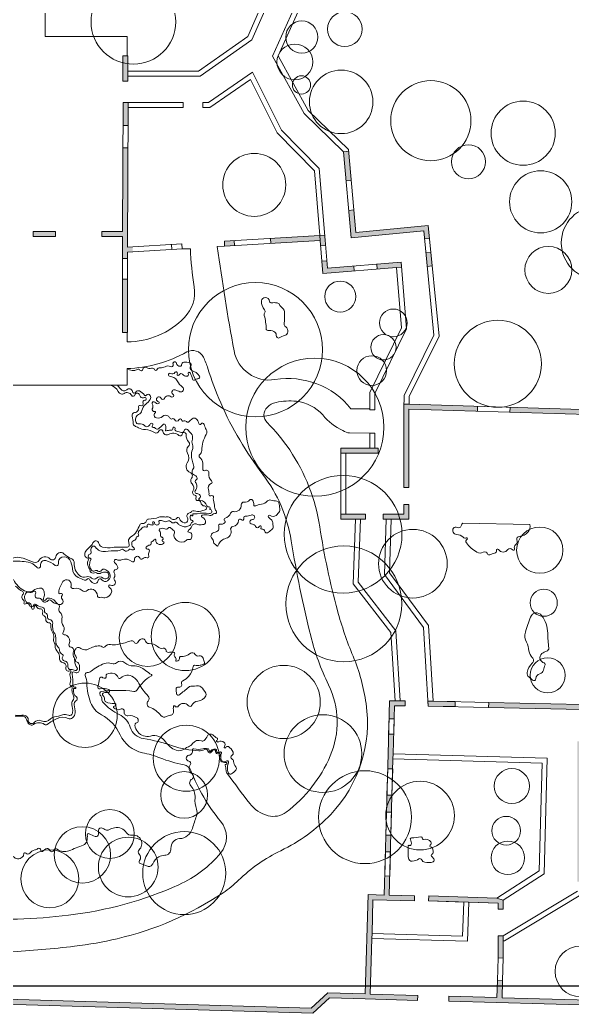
# Model space of a CAD drawing. Header units: millimetres. Extents: x 649586 to 788004, y 156365 to 293101.
# Drawn here: x 688469 to 714818, y 162314 to 209742 of the extents above; entities that cross this region are included whole.
import ezdxf

# ---------------------------------------------------------------- set-up
doc = ezdxf.new("R2010")
doc.units = ezdxf.units.MM
for name, color, linetype in [('archi', 7, 'Continuous'), ('rock', 30, 'Continuous'), ('water', 130, 'Continuous'), ('坐标系', 7, 'Continuous')]:
    doc.layers.add(name, color=color, linetype=linetype)
for name, color, linetype, lineweight in [('archiw', 255, 'Continuous', 0), ('plant', 90, 'Continuous', 0), ('road', 50, 'Continuous', 0)]:
    doc.layers.add(name, color=color, linetype=linetype, lineweight=lineweight)

msp = doc.modelspace()

# ---------------------------------------------------------------- hatches: boundary and pattern name
at = {"layer": 'archiw', "lineweight": 15}
h = msp.add_hatch(color=0, dxfattribs=at)
h.dxf.hatch_style = 1
h.paths.add_polyline_path([(661537, 169234), (661298, 169215), (661383, 168167), (661622, 168187)])
h.paths.add_polyline_path([(661817, 184138), (661577, 184127), (661602, 183578), (661842, 183588)])
h.paths.add_polyline_path([(661769, 185224), (661529, 185213), (661552, 184686), (661792, 184697)])
h.paths.add_polyline_path([(661125, 192974), (661365, 192988), (661314, 193881), (661074, 193868)])
h.paths.add_polyline_path([(661186, 196156), (660946, 196142), (660992, 195335), (661231, 195349)])
h.paths.add_polyline_path([(763625, 292227), (763625, 259422), (762122, 259422), (762122, 259182), (763625, 259182), (763625, 255406), (763865, 255406), (763865, 292227), (763865, 292467), (740086, 292467), (740086, 292227), (740086, 269506), (726598, 269506), (726598, 269035), (724257, 269035), (724257, 284312), (704266, 284312), (704266, 279065), (668998, 279065), (667715, 277743), (665356, 262079), (663663, 258059), (663663, 234492), (660462, 230565), (653640, 230565), (653640, 207333), (657864, 207333), (657864, 201885), (660763, 201885), (660872, 197588), (656789, 197450), (657658, 181179), (660398, 181179), (661138, 171221), (657138, 170775), (657576, 163625), (702454, 162314), (703246, 163037), (704943, 162990), (707445, 162920), (707452, 163160), (705189, 163223), (705263, 165876), (705270, 166116), (705315, 167725), (707292, 167670), (707298, 167909), (706089, 167943), (706115, 168857), (705875, 168863), (705849, 167950), (705081, 167971), (704949, 163230), (703156, 163280), (702364, 162556), (661981, 163737), (661886, 164916), (661646, 164897), (661739, 163744), (657802, 163859), (657629, 166687), (660311, 166936), (660288, 167175), (657614, 166927), (657391, 170562), (661156, 170981), (661240, 169934), (661479, 169953), (661394, 171008), (660639, 181179), (661950, 181179), (661931, 181589), (661692, 181578), (661699, 181419), (660621, 181419), (657886, 181419), (657669, 185465), (659444, 185526), (659664, 182433), (661649, 182522), (661660, 182289), (661899, 182300), (661870, 182963), (661630, 182953), (661639, 182762), (659887, 182684), (659667, 185773), (657657, 185705), (657580, 187139), (661433, 187344), (661446, 187062), (661686, 187072), (661662, 187597), (657567, 187378), (657431, 189926), (661524, 190161), (661424, 191931), (661185, 191918), (661271, 190387), (657419, 190166), (657042, 197218), (660878, 197348), (660894, 197064), (661133, 197077), (661118, 197356), (660997, 202125), (658104, 202125), (658104, 207573), (653880, 207573), (653880, 230325), (660576, 230325), (663903, 234407), (663903, 258011), (665589, 262013), (667941, 277631), (669100, 278825), (704266, 278825), (704266, 254756), (702638, 254756), (702638, 254516), (702638, 253640), (702878, 253640), (702878, 254516), (704266, 254516), (704266, 251633), (704506, 251633), (704506, 265403), (724017, 265403), (724017, 251681), (724257, 251681), (724257, 252385), (725370, 252385), (725370, 252625), (724257, 252625), (724257, 265883), (724017, 265883), (724017, 265643), (704506, 265643), (704506, 278825), (704506, 284072), (724017, 284072), (724017, 268795), (724017, 267474), (724257, 267474), (724257, 268181), (724497, 268181), (724497, 268795), (726598, 268795), (726598, 252382), (727078, 252382), (727078, 252622), (726838, 252622), (726838, 269266), (740086, 269266), (740086, 255406), (740326, 255406), (740326, 292227)])
h = msp.add_hatch(color=0, dxfattribs=at)
h.dxf.hatch_style = 1
h.paths.add_polyline_path([(693615, 208024), (693375, 208024), (693375, 206819), (693615, 206819), (693615, 207059), (693615, 207299)])
h = msp.add_hatch(color=0, dxfattribs=at)
h.dxf.hatch_style = 1
h.paths.add_polyline_path([(693630, 205792), (693391, 205792), (693386, 204695), (693626, 204694), (693630, 205552)])
h.paths.add_polyline_path([(693600, 197353), (693360, 197353), (693360, 195061), (693360, 194821), (693600, 194821)])
h.paths.add_polyline_path([(693861, 198670), (693846, 198910), (693600, 198895), (693621, 203635), (693381, 203636), (693363, 199635), (692378, 199635), (692378, 199395), (693362, 199395), (693359, 198640), (693360, 198640), (693360, 198344), (693600, 198344), (693600, 198654)])
h = msp.add_hatch(color=0, dxfattribs=at)
h.dxf.hatch_style = 1
h.paths.add_polyline_path([(704157, 203468), (703918, 203448), (704039, 202052), (704278, 202073)])
h = msp.add_hatch(color=0, dxfattribs=at)
h.dxf.hatch_style = 1
h.paths.add_polyline_path([(707955, 199930), (704494, 199593), (704401, 200664), (704162, 200643), (704276, 199330), (707739, 199668), (707777, 199280), (708016, 199304)])
h = msp.add_hatch(color=0, dxfattribs=at)
h.dxf.hatch_style = 1
h.paths.add_polyline_path([(684814, 199635), (683755, 199635), (683755, 199395), (684814, 199395)])
h.paths.add_polyline_path([(690170, 199635), (689111, 199635), (689111, 199395), (690170, 199395)])
h = msp.add_hatch(color=0, dxfattribs=at)
h.dxf.hatch_style = 1
h.paths.add_polyline_path([(698696, 199203), (698225, 199175), (698239, 198935), (698711, 198964)])
h.paths.add_polyline_path([(702777, 199451), (700434, 199309), (700448, 199069), (702796, 199211)])
h = msp.add_hatch(color=0, dxfattribs=at)
h.dxf.hatch_style = 1
h.paths.add_polyline_path([(702777, 199451), (702796, 199211), (702818, 198945), (703057, 198965), (703036, 199226), (703016, 199465)])
h.paths.add_polyline_path([(704402, 197989), (703146, 197885), (703117, 198241), (702877, 198221), (702926, 197627), (704422, 197749)])
h.paths.add_polyline_path([(706660, 198174), (705498, 198078), (705518, 197839), (706440, 197915), (706679, 197935)])
h = msp.add_hatch(color=0, dxfattribs=at)
h.dxf.hatch_style = 1
h.paths.add_polyline_path([(708081, 198639), (707842, 198616), (707905, 197969), (708144, 197992)])
h = msp.add_hatch(color=0, dxfattribs=at)
h.dxf.hatch_style = 1
h.paths.add_polyline_path([(710304, 191289), (707036, 191385), (706796, 191392), (706789, 191152), (706789, 187411), (707029, 187411), (707035, 191145), (710297, 191049)])
h.paths.add_polyline_path([(715796, 191128), (711860, 191243), (711853, 191004), (715556, 190895), (715556, 190285), (715556, 187158), (715796, 187158), (715796, 190285), (716278, 190285), (716278, 190525), (715796, 190525)])
h = msp.add_hatch(color=0, dxfattribs=at)
h.dxf.hatch_style = 1
h.paths.add_polyline_path([(705565, 189286), (705404, 189286), (705164, 189286), (704021, 189286), (703781, 189286), (703781, 189046), (704021, 189046), (705565, 189046)])
h = msp.add_hatch(color=0, dxfattribs=at)
h.dxf.hatch_style = 1
h.paths.add_polyline_path([(704957, 186138), (704021, 186138), (703781, 186138), (703781, 185898), (704477, 185898), (704717, 185898), (704957, 185898)])
h.paths.add_polyline_path([(707029, 186607), (706789, 186607), (706789, 186138), (705795, 186138), (705795, 185898), (705945, 185898), (706185, 185898), (707029, 185898)])
h = msp.add_hatch(color=0, dxfattribs=at)
h.dxf.hatch_style = 1
h.paths.add_polyline_path([(715720, 185896), (717913, 185852), (717886, 184645), (718124, 184640), (718161, 186333), (717924, 186333), (717918, 186093), (715725, 186141), (715730, 186381), (715490, 186386), (715285, 177056), (710838, 177154), (710833, 176914), (715280, 176816), (715268, 176315), (715508, 176310)])
h = msp.add_hatch(color=0, dxfattribs=at)
h.dxf.hatch_style = 1
h.paths.add_polyline_path([(706855, 177226), (706616, 177226), (706376, 177226), (706108, 177226), (706084, 176370), (706324, 176363), (706341, 176986), (706855, 176986)])
h = msp.add_hatch(color=0, dxfattribs=at)
h.dxf.hatch_style = 1
h.paths.add_polyline_path([(709243, 177189), (708181, 177212), (707940, 177210), (707954, 176977), (709243, 176949)])
h = msp.add_hatch(color=0, dxfattribs=at)
h.dxf.hatch_style = 1
h.paths.add_polyline_path([(706277, 174691), (706304, 175632), (706064, 175638), (706038, 174698), (706018, 173981), (706257, 173974), (706271, 174451)])
h = msp.add_hatch(color=0, dxfattribs=at)
h.dxf.hatch_style = 1
h.paths.add_polyline_path([(729233, 169779), (728490, 169779), (728490, 169539), (728490, 167896), (730550, 167896), (730166, 167001), (730166, 166104), (729684, 165141), (729590, 163945), (729072, 163006), (729072, 162757), (718283, 162863), (716604, 168586), (717707, 168586), (717707, 174149), (716680, 174149), (716440, 174149), (716440, 173909), (717467, 173909), (717467, 168826), (715307, 168826), (715307, 175297), (715067, 175297), (715067, 168826), (715067, 168586), (715307, 168586), (716353, 168586), (718032, 162865), (711474, 163048), (711497, 163862), (711497, 163862), (711257, 163869), (711234, 163055), (708939, 163119), (708933, 162879), (718032, 162625), (729312, 162515), (739107, 162397), (739300, 162631), (729310, 162755), (729312, 162944), (729825, 163875), (729920, 165076), (730406, 166047), (730406, 166951), (730811, 167896), (731188, 167896), (731188, 168136), (728730, 168136), (728730, 169539), (729233, 169539)])
h = msp.add_hatch(color=0, dxfattribs=at)
h.dxf.hatch_style = 1
h.paths.add_polyline_path([(706222, 172714), (705982, 172721), (705960, 171915), (706200, 171908)])
h = msp.add_hatch(color=0, dxfattribs=at)
h.dxf.hatch_style = 1
h.paths.add_polyline_path([(706169, 170805), (705929, 170811), (705907, 170019), (706147, 170012)])
h = msp.add_hatch(color=0, dxfattribs=at)
h.dxf.hatch_style = 1
h.paths.add_polyline_path([(711536, 167713), (711229, 167800), (707980, 167909), (707972, 167670), (709888, 167605), (709888, 167605), (711296, 167557), (711296, 167275), (711536, 167275)])
h = msp.add_hatch(color=0, dxfattribs=at)
h.dxf.hatch_style = 1
h.paths.add_polyline_path([(711527, 165758), (711527, 165998), (711287, 165998), (711287, 164947), (711527, 164941), (711527, 164947)])

# ---------------------------------------------------------------- linework, layer by layer
at = {"layer": 'archi', "lineweight": 15}
msp.add_line((696258, 205792), (696258, 205552), dxfattribs=at)
for points in [[(700754, 211574), (699534, 208784), (697067, 207059), (693615, 207059), (693615, 206819), (693375, 206819), (693375, 208024), (693615, 208024), (693615, 207299), (696991, 207299), (699341, 208942), (700526, 211653)], [(715556, 190895), (707035, 191145), (707029, 187411), (706789, 187411), (706789, 191152), (706808, 191811), (708225, 194686), (707739, 199668), (704276, 199330), (703918, 203448), (702038, 205269), (700523, 208010), (701952, 211200)], [(702178, 211116), (700791, 208021), (702231, 205416), (704149, 203558), (704494, 199593), (707955, 199930), (708470, 194641), (707046, 191751), (707036, 191385), (715796, 191128), (715796, 190525), (718202, 190525), (718202, 189464), (729069, 189262), (729124, 192176), (737846, 192014), (737846, 191583), (738895, 191583), (738895, 201329), (736208, 203257), (736530, 207946), (738889, 207786), (738889, 210443)], [(693375, 207299), (693375, 206819)], [(696258, 205552), (693630, 205552), (693600, 198895), (696191, 199052), (696206, 198812), (693600, 198654), (693600, 194821), (693360, 194821), (693360, 195061), (693360, 198640), (693359, 198640), (693362, 199395), (692378, 199395), (692378, 199635), (693363, 199635), (693363, 199635), (693391, 205792), (696258, 205792)], [(689111, 199635), (690170, 199635), (690170, 199395), (689111, 199395), (689111, 199635)], [(657576, 163625), (702454, 162314), (703246, 163037), (704943, 162990), (707445, 162920), (707452, 163160), (705189, 163223), (705263, 165876), (709826, 165748), (709888, 167605), (711296, 167557), (711296, 167275), (711536, 167275), (711536, 167713), (713478, 168970), (713632, 174486), (706277, 174691), (706341, 176986), (706855, 176986), (706855, 177226), (706616, 177226), (706411, 180571), (704615, 182887), (704717, 185898), (704957, 185898), (704957, 186138), (704021, 186138), (704021, 189046), (705565, 189046), (705565, 189286), (705404, 189286), (705404, 190014), (705164, 190014), (705164, 189286), (704021, 189286), (703781, 189286), (703781, 186138), (703781, 185898), (704477, 185898), (704372, 182808), (706176, 180482), (706376, 177226), (706108, 177226), (706038, 174698), (705849, 167950), (705081, 167971), (704949, 163230), (703156, 163280), (702364, 162556), (661981, 163737)], [(715285, 177056), (710838, 177154), (708181, 177212), (707965, 180821), (706101, 183334), (706185, 185898), (707029, 185898), (707029, 186607), (706789, 186607), (706789, 186138), (705795, 186138), (705795, 185898), (705945, 185898), (705859, 183258), (707730, 180735), (707954, 176977), (710833, 176914), (715280, 176816)], [(715067, 168140), (711527, 165998), (711287, 165998), (711287, 164947), (711257, 163869), (711234, 163055), (708939, 163119), (708933, 162879), (718032, 162625)]]:
    msp.add_lwpolyline(points, dxfattribs=at)
for points in [[(697203, 205792), (697203, 205552), (697536, 205552), (699470, 206890), (700747, 204341), (702522, 202531), (702777, 199451), (698225, 199175), (698239, 198935), (702796, 199211), (702926, 197627), (706440, 197915), (706676, 195038), (705164, 191956), (705164, 191125), (705404, 191125), (705404, 191900), (706921, 194992), (706660, 198174), (703146, 197885), (703036, 199226), (703036, 199226), (702754, 202637), (700945, 204482), (699561, 207244), (697461, 205792), (697443, 205792)], [(705270, 166116), (705315, 167725), (707292, 167670), (707298, 167909), (706089, 167943), (706271, 174451), (713385, 174253), (713242, 169103), (711229, 167800), (707980, 167909), (707972, 167670), (709648, 167613), (709594, 165995)], [(711527, 164947), (711527, 165758), (711594, 165758), (715307, 168005), (715307, 168586), (716353, 168586), (718032, 162865), (711474, 163048), (711497, 163862)]]:
    msp.add_lwpolyline(points, close=True, dxfattribs=at)
at = {"layer": 'archiw', "lineweight": 15}
for p, q in [((693615, 207299), (693615, 207059)), ((693630, 205552), (693630, 205792)), ((693386, 204695), (693626, 204694)), ((693381, 203636), (693621, 203635)), ((703918, 203448), (704157, 203468)), ((704039, 202052), (704278, 202073)), ((704162, 200643), (704401, 200664)), ((698696, 199203), (698711, 198964)), ((700434, 199309), (700448, 199069)), ((702777, 199451), (703016, 199465)), ((702777, 199451), (702796, 199211)), ((707777, 199280), (708016, 199304)), ((695708, 199022), (695722, 198783)), ((702818, 198945), (703057, 198965)), ((693360, 198344), (693600, 198344)), ((707842, 198616), (708081, 198639)), ((702877, 198221), (703117, 198241)), ((704402, 197989), (704422, 197749)), ((705498, 198078), (705518, 197839)), ((706440, 197915), (706679, 197935)), ((707905, 197969), (708144, 197992)), ((693360, 197353), (693600, 197353)), ((707036, 191385), (706796, 191392)), ((710304, 191289), (710297, 191049)), ((711860, 191243), (711853, 191004)), ((705164, 189286), (705404, 189286)), ((705404, 189286), (705164, 189286)), ((704021, 189046), (703781, 189046)), ((703781, 188375), (703781, 188375)), ((704021, 186138), (703781, 186138)), ((704477, 185898), (704717, 185898)), ((705945, 185898), (706185, 185898)), ((706271, 174451), (706277, 174691)), ((705270, 166116), (705263, 165876)), ((711527, 165758), (711527, 165998)), ((711287, 164947), (711527, 164941)), ((711257, 163869), (711497, 163862))]:
    msp.add_line(p, q, dxfattribs=at)
for points in [[(706376, 177226), (706616, 177226)], [(708181, 177212), (709243, 177189), (709243, 176949), (707954, 176977), (707940, 177210), (708181, 177212)], [(710838, 177154), (710833, 176914)], [(706084, 176370), (706324, 176363), (706304, 175632), (706064, 175638), (706084, 176370)], [(705982, 172721), (706222, 172714), (706257, 173974), (706018, 173981), (705982, 172721)], [(705929, 170811), (705960, 171915), (706200, 171908), (706169, 170805)], [(705929, 170811), (706169, 170805)], [(705907, 170019), (706147, 170012), (706115, 168857), (705875, 168863), (705907, 170019)], [(707972, 167670), (711296, 167557), (711296, 167275), (711536, 167275), (711536, 167713), (711229, 167800), (707980, 167909)]]:
    msp.add_lwpolyline(points, dxfattribs=at)
at = {"layer": 'plant', "lineweight": 15}
for centre, radius in [((693884, 209645), 2019), ((703969, 209299), 828), ((701921, 208923), 768), ((701591, 207732), 856), ((703799, 205825), 1517), ((701906, 206636), 436), ((708077, 204929), 1915), ((712482, 204331), 1532), ((709873, 202968), 814), ((699654, 201861), 1503), ((713319, 201054), 1484), ((716048, 199093), 1747), ((713684, 197805), 1122), ((699710, 193993), 3203), ((703752, 196529), 739), ((706290, 195273), 661), ((711273, 193320), 2077), ((705816, 194106), 605), ((702539, 190291), 3294), ((705256, 192996), 709), ((703891, 185182), 2809), ((713275, 184420), 1105), ((707219, 183773), 1638), ((703924, 181856), 2763), ((713465, 181908), 647), ((696365, 180297), 1625), ((694572, 180236), 1364), ((713656, 178444), 838), ((701056, 177172), 1748), ((691581, 176536), 1535), ((702927, 174706), 1855), ((696411, 174483), 1577), ((696306, 172732), 1116), ((704934, 171670), 2218), ((711942, 173154), 838), ((707562, 171746), 1638), ((692764, 170868), 1166), ((711675, 171023), 686), ((691452, 169872), 1345), ((696312, 168998), 1981), ((693639, 169289), 1424), ((711751, 169729), 800), ((689897, 168731), 1385), ((715218, 164306), 1211)]:
    msp.add_circle(centre, radius, dxfattribs=at)
at = {"layer": 'road', "lineweight": 15}
for points in [[(696486, 223872, 0.246991), (687605, 213530), (689677, 213530), (689677, 208947), (693586, 208947), (693586, 208024)], [(696206, 198812), (696607, 198812, 0.030443), (696788, 196995, -0.236975), (696326, 195529, -0.201664), (693583, 194362), (693583, 194821)], [(698239, 198935), (697889, 198914, 0.012063), (698691, 193935, 0.407923), (700639, 192566, -0.271253), (704267, 191170), (705164, 191170)], [(685921, 166821, 0.04125), (690790, 166989, 0.076392), (696059, 168445, 0.114263), (698047, 169955, 0.361478), (698047, 171476, -0.08247), (696633, 173893, 0.259868), (696303, 174170, -0.045081), (695146, 174502, 0.040343), (694315, 174749, -0.23908), (693255, 175602, 0.164774), (692357, 176565, -0.18041), (691843, 177150, -0.084969), (691665, 178058, 0.085002), (691592, 178432, -0.522986), (691687, 178571, 0.170961), (691870, 178637, -0.078993), (692501, 179004, -0.186447), (692853, 179004, 0.281084), (693087, 179046, -0.380628), (693482, 179046, 0.18704), (693894, 178892, -0.186079), (694468, 178679, 0.051871), (694749, 178478, -0.582174), (694749, 178423, 0.13341), (694071, 177750, -0.306603), (693909, 177672, 0.071687), (692373, 177672, 0.574527), (692305, 177504, -0.159537), (692379, 177296, 0.182328), (692439, 177148, 0.091138), (693212, 176570, -0.201729), (693734, 175965, 0.280298), (694366, 175422, -0.040012), (695750, 175078, 0.0678), (697002, 174840, 0.137939), (697289, 174904, -0.539342), (697442, 174822, 0.725255), (697606, 174784, -0.074082), (697677, 174869, -0.67366), (697809, 174805, 0.593397), (697955, 174711, -0.765546), (698028, 174635, 0.581447), (698226, 174283, 0.012081), (698298, 174284, -1.044564), (698298, 174193, 0.507528), (698263, 174149, -0.043725), (698307, 173903, 0.138196), (698369, 173740, 0.004367), (699437, 172328, 0.164465), (700314, 171742, 0.231358), (701174, 171909, 0.13065), (703277, 174596, 0.217402), (703196, 177986, -0.051947), (702345, 180330, -0.021579), (701419, 184868, 0.123915), (700066, 188028, -0.060212), (698053, 191455, -0.026482), (697439, 193097, 0.038121), (697223, 193637, 0.428579), (696434, 193884, -0.11724), (693583, 193088), (693583, 192299), (680392, 192299)], [(687944, 165233, 0.015775), (691081, 165510, 0.027374), (693112, 165867, 0.090309), (698162, 168057, 0.046407), (698904, 168659, -0.08196), (700918, 170070, 0.090963), (703304, 171806, 0.229946), (704989, 177099, 0.062474), (704368, 179357, -0.032142), (703625, 181532, -0.028088), (702777, 185538, 0.110403), (701346, 189203, 0.049282), (700262, 190513, -0.416478), (700262, 191240, -0.142566), (700692, 191475, -0.080738), (701662, 191527, -0.18719), (702918, 190877, 0.113153), (703882, 190129, 0.118458), (704197, 190016), (705164, 190014)], [(688697, 182227, 0.176823), (688767, 181959, 0.257236), (688860, 181912, -0.388496), (689009, 181787, 0.878849), (689128, 181787, -0.590614), (689237, 181830, 0.135266), (689539, 181694, -0.466602), (689645, 181518, 0.382204), (689682, 181432, -0.338876), (689784, 181233, 0.445831), (689881, 181109, -0.420044), (690034, 180930, 0.044738), (690034, 180691, 0.145699), (690136, 180434, -0.137409), (690170, 180354, -0.045141), (690177, 180134, 0.195587), (690294, 179791, -0.146946), (690367, 179627, 0.260917), (690504, 179444, -0.507106), (690525, 179348, 0.61056), (690612, 179123, -0.458613), (690756, 178916, 0.500663), (690916, 178715, -0.104999), (691104, 178682, 0.745734), (691198, 178799, -0.13844), (691087, 179120, 0.091158), (691034, 179341, -0.205886), (691030, 179585, 0.506661), (690906, 179789, -0.537725), (690819, 179950, 0.401093), (690709, 180345, 0.119677), (690575, 180385, -0.618461), (690528, 180495, 0.337936), (690543, 180794, -0.210404), (690479, 181138, 0.266523), (690382, 181459, -0.33542), (690348, 181665, 0.543464), (690237, 181862, -0.218515), (689974, 182003, 0.490071), (689797, 182005, -0.575335), (689516, 182045, 0.378854), (689354, 182126, -0.722243), (689219, 182332, 0.891344), (689104, 182447, -0.263929), (688888, 182413, 0.45383), (688743, 182336, -0.085163), (688697, 182227, 1.24231)]]:
    msp.add_lwpolyline(points, format="xyb", dxfattribs=at)
at = {"layer": 'rock', "lineweight": 15}
for points in [[(699999, 196319, 0.202459), (700141, 195901, -0.338438), (700151, 195767, 0.218513), (700129, 195622, -0.070959), (700219, 194988, 0.427047), (700296, 194914, -0.109287), (700593, 194861, -0.320726), (700696, 194697, 0.287921), (700773, 194555, 0.262248), (700839, 194555, -0.053781), (701114, 194674, 0.281846), (701260, 194839, 0.297888), (701155, 195083, -0.331246), (701081, 195289, 0.104518), (701097, 195471, -0.060704), (701097, 195720, 0.278657), (700969, 196006, -0.137623), (700856, 196142, 0.260084), (700739, 196230, 0.067235), (700466, 196230, -0.438352), (700387, 196296, 0.403858), (700182, 196487, 0.378798), (699999, 196319, 0.859093)], [(688107, 183891, -0.053527), (688865, 183844, -0.181525), (689274, 183606, 0.777701), (689457, 183691, -0.555225), (689708, 183921, -0.106065), (690152, 183689, 0.713502), (690309, 183785, -0.373426), (690473, 184085, -0.358682), (690848, 183955, -0.124369), (690978, 183539, 0.271335), (691258, 183116, 0.020244), (691552, 182987, 0.391305), (691674, 183034, -0.624605), (691784, 183034, 0.185098), (691989, 182843, 0.194666), (692105, 182843, 0.266055), (692200, 182964, -0.681831), (692385, 183007, 0.403407), (692651, 182952, 0.253323), (692781, 183184, 0.167024), (692724, 183357, 0.159017), (692501, 183512, 0.355801), (692371, 183458, -0.470887), (692194, 183423, 0.318929), (692045, 183433, -0.37984), (691894, 183460, -0.211777), (691802, 183818, -0.098838), (691860, 183972, 0.598973), (691827, 184031, -0.594798), (691739, 184182, -0.202861), (691802, 184227, 0.43293), (691866, 184335, -0.21755), (691899, 184570, -0.546349), (692072, 184570, 0.152183), (692291, 184386, 0.140927), (692555, 184355, -0.050313), (693081, 184389, 0.146091), (693310, 184448, -0.358488), (693421, 184432, 0.290329), (693608, 184381, 0.22521), (693670, 184437, -0.418663), (693737, 184465, 0.118312), (693897, 184438, 0.687333), (693919, 184508, -0.236494), (693805, 184750, -0.332018), (693902, 184875, 0.326092), (694022, 185024, -0.399537), (694062, 185063, 0.546047), (694133, 185174, -0.31474), (694163, 185343, -0.000097), (694305, 185485, -0.31413), (694503, 185520, 0.718624), (694550, 185569, -0.716598), (694634, 185659, 0.087105), (694781, 185621, 0.69564), (694817, 185697, -1.489918), (694896, 185730, 1.261765), (695106, 185780, -0.500661), (695130, 185829, -0.161539), (695322, 185802, 0.235255), (695505, 185802, -0.359797), (695704, 185755, 0.396148), (695836, 185733, -0.409086), (695994, 185703, 0.125241), (696098, 185613, 0.042676), (696262, 185547, 0.148559), (696443, 185547, 0.087693), (696610, 185632, 0.235213), (696640, 185692, -0.388091), (696700, 185758, 0.915565), (696700, 185834, -0.269358), (696607, 185900, -0.218503), (696607, 186078, -0.641359), (696667, 186078, 1.053387), (696724, 186108, -0.644701), (696763, 186162, 0.093043), (696921, 186162, -0.087673), (697513, 186169, 0.914189), (697563, 186358, -0.471168), (697543, 186412, 0.720234), (697472, 186494, -0.463579), (697386, 186539, 0.346289), (697074, 186789, -0.728752), (697039, 186905, 0.520071), (697039, 187071, 0.119338), (696884, 187131, -0.561745), (696833, 187249, 0.142961), (696913, 187484, 0.200983), (696852, 187650, -0.493934), (696872, 187763, 0.387573), (696919, 187893, 0.211754), (696800, 188006, -0.554447), (696736, 188299, 0.255029), (696772, 188416, 0.037657), (696704, 188654, -0.080425), (696655, 188910, -0.087365), (696700, 189220, 0.160514), (696700, 189458, -0.160514), (696700, 189714, 0.270539), (696641, 189988, 0.007875), (696464, 190177, 0.647549), (696309, 190121, -0.49901), (696182, 190039, 0.054433), (695945, 190098, -0.494046), (695874, 190222, 1.234131), (695773, 190242, -0.432946), (695674, 190146, 0.084138), (695443, 190118, -0.631691), (695417, 190146, 0.199401), (695417, 190386, 0.527607), (695296, 190411, -0.016876), (695076, 190214, -0.449602), (694943, 190233, 0.294276), (694836, 190281, -0.728241), (694791, 190372, 1.260176), (694683, 190440, -0.215039), (694575, 190327, -0.32239), (694411, 190366, 0.268954), (694159, 190454, -0.405336), (693995, 190562, -0.110913), (693995, 190734, -0.248318), (694137, 190901, 0.263212), (694290, 191090, -0.190104), (694465, 191381, 0.089381), (694683, 191621, 0.287488), (694683, 191811, 0.533236), (694503, 191816, -0.513393), (694411, 191816, 0.118347), (694174, 192022, 0.417396), (694004, 191967, -0.732866), (693835, 191994, 0.622916), (693566, 192081, -0.424479), (693314, 192081, 0.002412), (693141, 192259, -0.661015), (693157, 192299), (693583, 192299), (693583, 193088, 0.30231), (694069, 193048, -0.37863), (694198, 193019, 0.674807), (694336, 193054, -0.546895), (694518, 193137, 0.213661), (694748, 193103, -0.362543), (694895, 193036, 0.626264), (695002, 193036, -0.308342), (695157, 193126, 0.149661), (695402, 193180, -0.256634), (695652, 193184, 0.694653), (695776, 193295, -1.104228), (695943, 193341, 0.37359), (696118, 193198, 0.41467), (696187, 193272, -0.387056), (696294, 193396, -0.119885), (696580, 193364, -0.529971), (696617, 193216, 0.536528), (696672, 193004, -0.15548), (697032, 192736, -0.622439), (696958, 192598, 0.200252), (696825, 192547, -0.566215), (696709, 192580, 0.044935), (696594, 192889, 1.037712), (696506, 192842, -0.594794), (696432, 192723, -0.202546), (696234, 192819, 0.561573), (696072, 192792, -1.068685), (695975, 192838, 1.000338), (695860, 192902, -0.439015), (695666, 192856, 1.247299), (695615, 192727, -0.079757), (695813, 192663, -0.149723), (695980, 192501, 0.100341), (696234, 192201, -0.863325), (696109, 191984, 0.006195), (695878, 192072, 0.337642), (695744, 192030, 0.425598), (695775, 191867, -1.053689), (695689, 191749, 0.513972), (695366, 191661, -0.694752), (695213, 191661, 1.735095), (695084, 191504, -0.847982), (695084, 191417, -0.269048), (694913, 191481, 0.861087), (694788, 191408, -0.195247), (694788, 191163, 0.63376), (694895, 191048, -0.831955), (694932, 190978, 0.345227), (694891, 190809, 0.234227), (694988, 190731, 0.242651), (695280, 190807, -0.323276), (695529, 190833, -0.160705), (695619, 190733, 0.429537), (695735, 190691, -0.451783), (695857, 190641, 0.708662), (696052, 190641, -0.862043), (696203, 190612, 0.58895), (696255, 190580, -0.34008), (696420, 190557, 0.419828), (696545, 190557, -0.025785), (696690, 190691, -0.360414), (696876, 190691, -0.169772), (697012, 190464, 0.680368), (697114, 190447, -0.658171), (697259, 190427, 0.064635), (697363, 190177, -0.26912), (697363, 189951, 0.127145), (697146, 189176, -0.220579), (697053, 188986, 0.475879), (697053, 188851, -0.201244), (697198, 188581, -0.047017), (697198, 188292, 0.604321), (697305, 188222, -0.635296), (697486, 188092, 0.264383), (697612, 187729, -0.538563), (697594, 187601, 0.376706), (697468, 187307, -0.113939), (697489, 187072, 0.672055), (697580, 187019, -0.730385), (697704, 186934, 0.148495), (697704, 186801, -0.064876), (697757, 186484, 0.183921), (697836, 186296, -0.718383), (697770, 186169, 0.25652), (697655, 186127, -0.307997), (697492, 186086, 0.176021), (697167, 186086, 0.70065), (697167, 185989, -0.346167), (697327, 185732, -0.350956), (697241, 185646, 0.007505), (697112, 185630, -0.155738), (696917, 185663, 0.465433), (696666, 185559, -0.192916), (696514, 185374, 0.750188), (696536, 185277, -0.320994), (696670, 185167, -0.214663), (696636, 184959, -0.325785), (696547, 184926, 0.271909), (696400, 184887, -0.390495), (695984, 184868, -0.05981), (695852, 185008, -0.275025), (695835, 185192, 0.350446), (695790, 185380, 0.005121), (695638, 185496, 0.449676), (695537, 185475, -0.408282), (695388, 185433, 0.256635), (695149, 185433, 0.472552), (695131, 185338, -0.226331), (695182, 185142, 0.411772), (695254, 185034, -0.681342), (695274, 184915, 0.764602), (695301, 184823, -0.782153), (695325, 184734, -0.161663), (695117, 184695, -0.197126), (694988, 184769, -0.209617), (694959, 184891, 0.813498), (694878, 184922, -0.137731), (694777, 184834, 0.336327), (694728, 184741, -0.414001), (694674, 184664, 0.164976), (694498, 184569, 0.72696), (694552, 184472, -0.65791), (694645, 184337, 0.231264), (694624, 184139, -0.623951), (694546, 184058, 0.275381), (694324, 184007, -0.571461), (694186, 184046, 0.452715), (694036, 184121, 0.342999), (693934, 183944, -0.710843), (693805, 183878, 0.292208), (693348, 183968, -0.188799), (693075, 183967, 0.818375), (692989, 183833, -0.103721), (693138, 183611, -0.530153), (693061, 183496, 0.596779), (692974, 183332, -0.303268), (692974, 183111, 0.356764), (692986, 182986, -0.895002), (692799, 182753, 1.006082), (692732, 182647, -0.171808), (692841, 182511, -0.168976), (692841, 182414, -0.189306), (692642, 182181, -0.206807), (692415, 182163, 0.165533), (692279, 182163, -0.504667), (692170, 182239, 0.281856), (691976, 182535, 0.305843), (691686, 182491, -0.390594), (691438, 182491, 0.258366), (691041, 182588, -0.592539), (690910, 182724, 0.850605), (690522, 182917, 0.12828), (690323, 182404, 0.620663), (690405, 182350, -0.891624), (690483, 182249, 0.425692), (690483, 182084, -0.463389), (690468, 181852, -0.342251), (690268, 181856, -0.055364), (690132, 181994, 0.189724), (689889, 182135, 0.2988), (689709, 182052, -0.968602), (689592, 182120, 0.131277), (689641, 182326, 0.134589), (689579, 182534, 0.308968), (689403, 182610, 0.090163), (689119, 182500, -0.24795), (688692, 182473, -4.654515)], [(697928, 184657, -0.243615), (698308, 184988, 0.436906), (698531, 185387, -0.473637), (698636, 185551, 0.367204), (698905, 185839, -0.697795), (699029, 185879, 0.822131), (699161, 185944, -0.538493), (699252, 186049, 0.158196), (699508, 186095, -1.282281), (699561, 185885, 1.000969), (699561, 185656, -0.303127), (699718, 185551, 0.666897), (699888, 185551, -1.170596), (699974, 185499, 0.689913), (700013, 185427, -0.423029), (700164, 185309, 0.554101), (700280, 185252, 0.012995), (700481, 185386, 0.266816), (700551, 185534, -0.00002), (700533, 185740, 0.211604), (700458, 185877, -0.061059), (700332, 186001, -0.88012), (700409, 186080, 0.332501), (700690, 186080, 0.112647), (700850, 186268, 0.156506), (700875, 186411, 0.023736), (700823, 186683, 0.322764), (700730, 186763, -0.046825), (700445, 186815, 0.290031), (700290, 186768, -0.189851), (699993, 186613, 0.085412), (699700, 186530, -0.573929), (699628, 186579, 0.176063), (699561, 186812, 0.508483), (699423, 186812, -0.287857), (699165, 186709, 0.491619), (699033, 186590, -0.501006), (698660, 186264, 0.375747), (698526, 186189, -0.246544), (698265, 185949, 0.61646), (698239, 185825, -0.482641), (698239, 185719, -0.198145), (698036, 185660, 0.553982), (697957, 185561, -0.477686), (697787, 185283, 0.302184), (697592, 185113, 0.286771), (697629, 184989, -0.227626), (697712, 184794, 0.294362), (697756, 184719, -0.134159), (697846, 184637, 0.71306), (697928, 184657, -0.551044)], [(709599, 185713), (712804, 185643, -0.237116), (712717, 185288, -0.204634), (712292, 185078, 0.507658), (712187, 184916, -0.338068), (712117, 184680, 0.358853), (712073, 184509, -0.930206), (711964, 184448, 0.538743), (711745, 184448, -0.538743), (711307, 184448, 0.809545), (711206, 184408, -0.398692), (711114, 184273, 0.049771), (710886, 184198, -0.43766), (710786, 184242, 0.4727), (710571, 184321, -0.272093), (710278, 184321, -0.102122), (709774, 184776, -0.431479), (709805, 184942, 0.919749), (709770, 185008, -0.301916), (709625, 185034, 0.186986), (709301, 185170, -0.60758), (709156, 185467, -0.384232), (709332, 185503, 0.557402), (709533, 185608, -0.247754), (709599, 185713, -0.269322)], [(688692, 182473, -0.154164), (688163, 183014, -0.23867)], [(712836, 181228, 0.016927), (712588, 180497, 0.200077), (712636, 180022, -0.100234), (712760, 179615, 0.181385), (712919, 179291, -0.431217), (712919, 179029, 0.160987), (712672, 178572, 0.285677), (712755, 178364, -0.032409), (712928, 178219, 0.653489), (713094, 178288, -0.337941), (713276, 178518, 0.274833), (713449, 178692, -0.021164), (713527, 178951, 0.444843), (713480, 179038, -0.257765), (713298, 179202, -0.318083), (713380, 179483, -0.09966), (713601, 179596, 0.372515), (713704, 179752, -0.029898), (713656, 180458, 0.163273), (713363, 181305, 0.585395), (712836, 181228, 0.900054)], [(694173, 169475), (694557, 169329, 0.418176), (694805, 169442, -0.185813), (695098, 169778, -0.117805), (695378, 169850, 0.431243), (695679, 170179, -0.419666), (696087, 170645, 0.316395), (696703, 171132, -0.012738), (696897, 171726, 0.171753), (696897, 172048, -0.105018), (696825, 172592, 0.209615), (696624, 173169, -0.498071), (696682, 173492, 0.578855), (696694, 173738, -0.423467), (696603, 174196, 0.563806), (696538, 174339, -0.885844), (696538, 174626, 0.45639), (696699, 174865, -0.586835), (696769, 174934, 0.145613), (697196, 174934, -0.130304), (697430, 174941, -0.365352), (697508, 174837, 0.718653), (697557, 174817, -0.168842), (697731, 174919, -0.112739), (697826, 174916, -0.402203), (697848, 174881, 0.724335), (698023, 174778, -0.808388), (698088, 174730, 0.195273), (698075, 174411, 0.528073), (698305, 174351, -0.771596), (698420, 174273, 0.055938), (698374, 174076, 0.150921), (698429, 173777, 0.434357), (698563, 173740, 0.081777), (698770, 173919, 0.361555), (698770, 174076, -0.149874), (698664, 174328, 0.249776), (698581, 174453, -0.597982), (698581, 174618, 0.372087), (698641, 174774, 0.174075), (698420, 175041, 0.456176), (698296, 175000, -1.158741), (698227, 175041, 0.398963), (698212, 175244, 0.347), (697934, 175264, -1.004609), (697876, 175351, 0.535478), (697876, 175446, -0.030094), (697674, 175599, 0.487567), (697417, 175547, -0.075867), (697264, 175331, -0.320337), (697140, 175308, 0.371142), (696709, 175187, -0.165794), (696507, 175031, 0.092672), (696348, 174941, -0.273827), (695919, 174871, -0.154561), (695421, 175271, 0.322506), (694694, 175545, -0.294916), (694093, 175738, -0.148094), (693960, 176059, -0.341212), (694030, 176171, 0.614216), (694058, 176413, 0.177843), (693624, 176516, -0.509775), (693447, 176706, 0.646946), (693270, 176832, -0.396854), (692944, 176907, -0.634909), (692986, 176976, 1.106823), (692986, 177098, -0.146226), (692575, 177176, -0.324411), (692505, 177316, 0.276209), (692444, 177471, -0.660336), (692482, 177615, -0.075573), (692659, 177615, 0.858283), (692706, 177765, 0.189293), (692304, 177798, -0.624504), (692187, 177924, 0.066834), (692271, 178274, -0.639897), (692435, 178330, 0.802851), (692589, 178424, -0.38751), (692622, 178499, -0.170002), (692963, 178527, -0.258447), (693160, 178340, 0.566668), (693277, 178312, -0.376164), (693889, 178358, -0.108972), (694147, 178059, 0.066701), (694586, 177452, -0.399173), (694586, 177214, 0.532357), (694650, 176925, -0.130701), (695199, 176522, 0.360861), (695453, 176470, -0.088868), (695655, 176536, 0.427839), (695800, 176738, -0.092046), (695800, 176967, -0.669121), (695860, 176980, 0.52799), (696037, 176980, -0.506964), (696505, 176995, 0.551668), (696666, 177012, -0.266406), (696963, 177211, 0.261854), (697342, 177461, 0.244189), (697341, 177587, 0.084274), (697108, 177894, 0.199852), (696989, 177939, 0.009746), (696622, 177919, 0.160483), (696524, 177878, -0.010679), (696082, 177513, -0.579307), (695947, 177567, -0.014737), (695923, 177789, -0.530015), (696038, 177881, 0.631357), (696184, 178041, -0.396295), (696237, 178176, 0.10601), (696533, 178404, 0.144202), (696737, 178865, -0.458596), (696824, 178922, 0.140692), (697066, 178922, 0.015899), (697244, 178980, 0.391592), (697280, 179049, 0.011238), (697217, 179264, 0.395796), (697027, 179369, -0.332807), (696824, 179454, 0.450318), (696607, 179496, -0.16675), (696129, 179336, 0.447227), (696087, 179289, -0.413476), (695947, 179115, -0.588001), (695910, 179167, 0.373282), (695864, 179334, -0.439513), (695846, 179453, 0.596671), (695806, 179548, 0.060943), (695545, 179541, -0.452217), (695446, 179624, 0.465292), (695306, 179737, -0.237295), (695034, 179813, 0.195512), (694637, 179959, -0.331762), (694466, 180079, 0.523234), (694215, 180152, 0.091372), (694087, 180002, -0.575261), (693946, 180002, 0.377716), (693711, 180081, -0.062314), (693116, 179912, -0.073899), (692795, 179911, 0.264897), (692521, 179804, -0.47834), (692398, 179804, 0.235153), (692285, 179856, 0.128864), (691734, 179693, -0.169207), (691572, 179658, -0.127639), (691325, 179757, 0.328157), (691188, 179757, 0.124674), (691096, 179645, 0.299768), (691137, 179359, -0.378964), (691137, 179211, 0.552423), (691174, 179082, -0.33214), (691307, 178908, -0.005808), (691307, 178693, -0.65492), (691083, 178598, 0.399484), (690985, 178598, 0.268487), (690957, 178503, -0.086371), (690992, 177975, 0.518244), (691097, 177883, -1.26853), (691097, 177820, 0.442824), (691027, 177772, 0.260952), (691167, 177413, -0.5452), (691145, 177222, 0.352674), (691059, 177037, -0.066501), (691101, 176655, -0.218075), (690982, 176411, -0.29974), (690770, 176389, 0.243045), (690249, 176389, 0.032707), (689771, 176101, -0.313519), (689637, 176101, 0.313519), (689126, 176101, -0.472766), (688853, 176178, -0.003388), (688760, 176395, 0.281465), (688631, 176487, 0.037496), (688244, 176487, 0.350017)], [(688156, 169796, 0.420333), (688586, 169756, 0.239853), (688652, 169912, -0.755299), (688755, 169949, 0.510021), (688944, 169949, -0.179691), (689178, 170105, 0.09811), (689321, 170171, -0.613668), (689462, 170098, 0.750074), (689588, 170060, -0.220989), (689764, 170171, -0.35404), (689890, 170093, 0.710305), (690088, 170093, -0.508708), (690255, 170143, 0.26111), (690811, 170067, 0.001357), (691493, 170337, 0.240323), (691663, 170531, 0.082898), (691687, 170825, -0.575056), (691768, 170882, 0.010244), (692063, 170753, 0.555897), (692220, 170866, -0.033142), (692220, 171047, -0.544835), (692402, 171148, 0.008688), (692560, 171068, 0.232134), (692713, 171068, -0.061763), (692986, 171162, -0.310976), (693564, 170922, 0.298461), (693812, 170812, -0.746212), (694154, 170109, 0.440497), (694154, 169909, -0.393605), (694178, 169604, 0.326995), (694173, 169475, 103.27332)], [(706996, 170189), (707003, 169774, 0.153783), (707053, 169624, 0.282605), (707194, 169566, 0.090962), (707512, 169678, -0.444118), (707643, 169635, 0.233501), (707784, 169518, 0.14449), (708185, 169539, 0.534118), (708222, 169686, 0.009782), (708110, 169806, -0.585917), (708139, 169904, 0.381303), (708193, 169979, 0.022392), (708166, 170153, 0.302896), (708075, 170243, -0.623497), (708051, 170334, 0.374437), (708073, 170486, 0.335001), (707734, 170609, -0.542161), (707670, 170662, 0.518984), (707592, 170732, -0.056558), (707149, 170681, 0.572155), (707104, 170604, -0.179098), (707141, 170363, -0.510754), (707053, 170323, 0.501654), (707002, 170301, 0.08787), (706996, 170189, 0.885242)]]:
    msp.add_lwpolyline(points, format="xyb", dxfattribs=at)
at = {"layer": 'water', "lineweight": 15}
for points in [[(687940, 183948, -0.246468), (688622, 184034, -0.005149), (689120, 183842, 0.38145), (689397, 183943, -0.51744), (689905, 184007, 0.6534), (690186, 184102, -0.623257), (690568, 184250, 0.078947), (690941, 184002, -0.311236), (691060, 183801, 0.23756), (691309, 183214, 0.260431), (691648, 183148, -0.27995), (691891, 183090, 0.40922), (692130, 183090, -0.40922), (692436, 183090, 1.317621), (692589, 183367, 0.187692), (692350, 183334, -0.26071), (692121, 183334, 0.251382), (692032, 183335, -0.487156), (691817, 183434, 0.077758), (691742, 183618, -0.252096), (691727, 183923, 0.456733), (691671, 184052, -0.371261), (691562, 184226, -0.140095), (691648, 184414, -0.031502), (691862, 184633, 0.121579), (691951, 184765, -0.752536), (692241, 184744, 0.293578), (692417, 184567, 0.09192), (692888, 184551, -0.054695), (693223, 184563, 0.035614), (693598, 184563, 0.428895), (693682, 184666, 0.005791), (693658, 184847, -0.32359), (693764, 185050, 0.150818), (694039, 185313, 0.030218), (694191, 185627, -0.354905), (694318, 185697, 0.391745), (694508, 185818, -0.335118), (694614, 185901, 0.083454), (695100, 185992, -0.136281), (695324, 186010, 0.09531), (695491, 186010, -0.269924), (695664, 185949, 0.461358), (695953, 185949, -0.575383), (696086, 185925, 0.254106), (696305, 185731, 0.467362), (696490, 185870, 0.16398), (696464, 185963, -0.535464), (696560, 186201, 0.182175), (696651, 186258, -0.336618), (696791, 186298, 0.153703), (697097, 186277, 0.032454), (697313, 186344, 0.810208), (697284, 186529, -0.352239), (697098, 186696, 0.433869), (696953, 186792, -0.682692), (696872, 186909, 0.546209), (696815, 187043, -0.546204), (696729, 187245, 0.375912), (696686, 187582, -0.394538), (696661, 187857, 0.492581), (696590, 188127, -0.479277), (696459, 188589, 0.307499), (696468, 189054, -0.379433), (696517, 189383, 0.422328), (696531, 189572, -0.195683), (696403, 189937, 0.94841), (696210, 189956, -0.584565), (696056, 189898, 0.308192), (695562, 189948, -0.522271), (695293, 190084, 0.792989), (695096, 190101, -0.497084), (694899, 190033, 0.139582), (694460, 190177, -0.112269), (694127, 190265, 0.012848), (693947, 190354, -0.299177), (693870, 190478, 0.08067), (693824, 190819, -0.489329), (693942, 190986, 0.487015), (694131, 191253, -0.667074), (694215, 191321, 0.714842), (694345, 191442, -0.547299), (694435, 191578, 1.202084), (694413, 191705, -0.45594), (694173, 191837, 0.807739), (693958, 191837, -0.702771), (693796, 191816, 0.444219), (693451, 191906, -0.462237), (693165, 191990, 0.250421), (692767, 192299), (682239, 192299, -0.375945)], [(688260, 176548, 0.114298), (688564, 176539, -0.300073), (688834, 176430, -0.175318), (688862, 176321, 0.743697), (689164, 176200, -0.353962), (689485, 176270, 0.341297), (689938, 176359, -0.181275), (690129, 176462, 0.050833), (690499, 176551, -0.189635), (690783, 176540, 0.518301), (690987, 176664, 0.085303), (690950, 177041, -0.256754), (690998, 177246, 0.295919), (691032, 177455, -0.044836), (690957, 177677, -0.118674), (690957, 177816, 0.322542), (690899, 177957, -0.359272), (690861, 178070, 0.186031), (690861, 178416, -0.309402), (690899, 178575, 0.860882), (690845, 178656, -0.678029), (690665, 178824, 0.48415), (690535, 179047, -0.428966), (690356, 179297, 0.247358), (690282, 179543, -0.200804), (690152, 179863, 0.126059), (690123, 179984, -0.166145), (690082, 180238, 0.185667), (690029, 180500, -0.168797), (689954, 180824, 0.427385), (689840, 180958, -0.443038), (689708, 181122, 0.336361), (689621, 181285, -0.342456), (689551, 181419, 0.08959), (689551, 181545, 0.397761), (689459, 181612, -0.35825), (689263, 181737, 0.515789), (689180, 181763, 0.304441), (689152, 181682, -1.189945), (689029, 181671, 0.362115), (689004, 181708, -0.272004), (688921, 181792, 0.538274), (688739, 181856, -0.881413), (688668, 181929, 0.437871), (688655, 182012, -0.469776), (688624, 182321, 0.493356), (688607, 182439, -0.067423), (688254, 182707, -0.138846)]]:
    msp.add_lwpolyline(points, format="xyb", dxfattribs=at)
at = {"layer": '坐标系'}
msp.add_lwpolyline([(657576, 163625), (788004, 163625)], dxfattribs=at)

doc.saveas('drawing.dxf')
